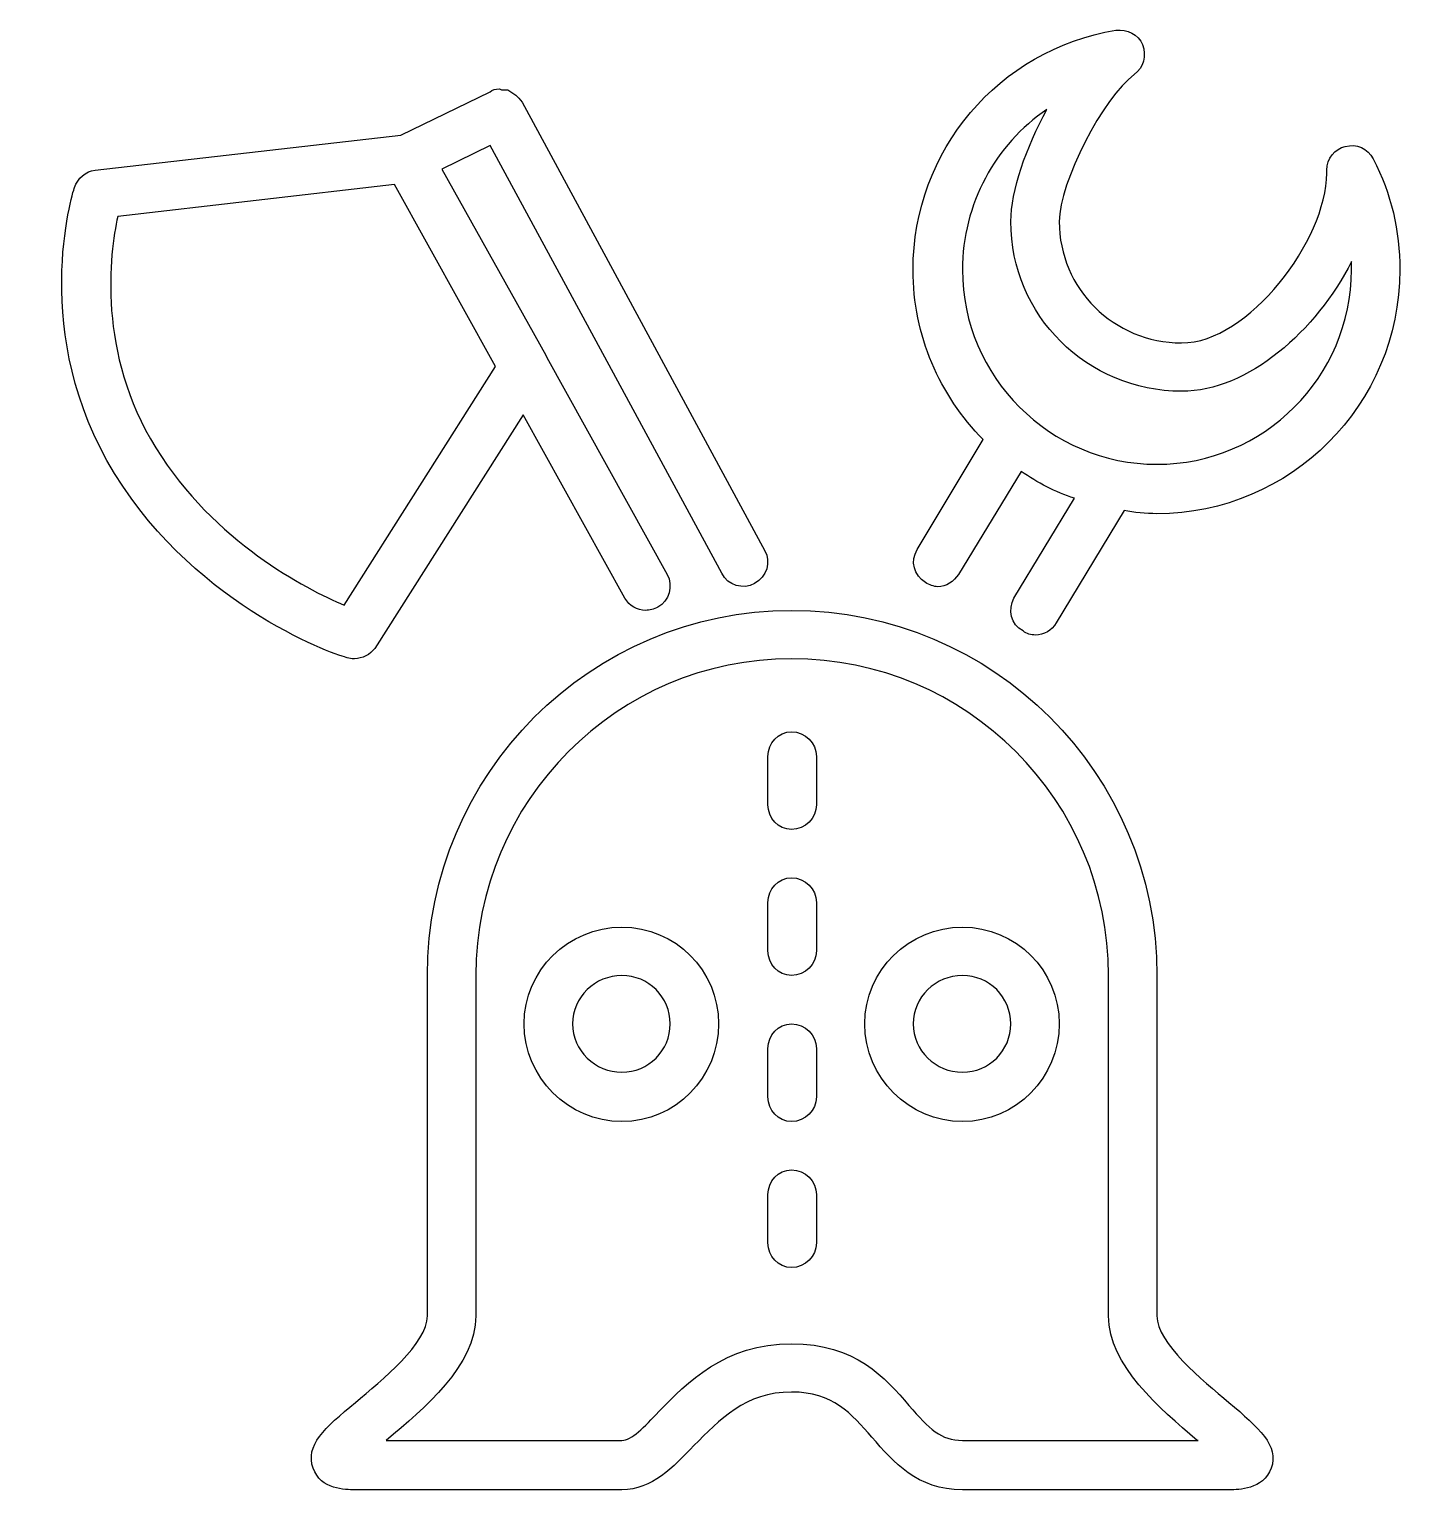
# Model space of a CAD drawing. Header units: centimetres. Extents: x -10.1 to 9.6, y -10.5 to 10.5.
import ezdxf

# ---------------------------------------------------------------- set-up
doc = ezdxf.new("R2010")
doc.units = ezdxf.units.CM
doc.header["$MEASUREMENT"] = 0
doc.layers.add('Layer 1', color=7, linetype='Continuous')

msp = doc.modelspace()

# ---------------------------------------------------------------- linework, layer by layer
at = {"layer": 'Layer 1'}
for points, knots in [([(9.20906, 8.62268), (9.13543, 8.77037), (8.97313, 8.844), (8.81084, 8.79958), (8.81084, 8.79958), (8.66336, 8.77037), (8.5453, 8.62268), (8.5453, 8.46017), (8.5453, 8.46017), (8.5453, 8.46017), (8.5453, 8.41614), (8.5453, 8.41614), (8.5453, 8.41614), (8.5453, 7.45718), (7.42408, 5.98158), (6.46493, 5.98158), (6.46493, 5.98158), (5.49118, 5.98158), (4.70934, 6.76361), (4.70934, 7.72256), (4.70934, 7.72256), (4.70934, 8.28326), (5.34371, 9.50794), (5.78633, 9.83253), (5.78633, 9.83253), (5.91902, 9.9358), (5.96326, 10.09788), (5.90441, 10.26036), (5.90441, 10.26036), (5.84538, 10.40805), (5.68309, 10.48168), (5.52058, 10.46687), (5.52058, 10.46687), (3.83884, 10.18673), (2.61416, 8.7407), (2.61416, 7.02935), (2.61416, 7.02935), (2.61416, 6.08481), (2.99778, 5.22912), (3.61751, 4.59479), (3.61751, 4.59479), (3.61751, 4.59479), (2.67321, 3.01631), (2.67321, 3.01631), (2.67321, 3.01631), (2.56994, 2.85383), (2.62897, 2.6473), (2.79127, 2.54406), (2.79127, 2.54406), (2.8503, 2.51443), (2.90933, 2.48522), (2.96836, 2.48522), (2.96836, 2.48522), (3.08644, 2.48522), (3.20429, 2.55885), (3.26332, 2.66212), (3.26332, 2.66212), (3.26332, 2.66212), (4.16343, 4.13733), (4.16343, 4.13733), (4.16343, 4.13733), (4.39936, 3.97525), (4.65029, 3.84237), (4.93067, 3.75392), (4.93067, 3.75392), (4.93067, 3.75392), (4.06019, 2.32274), (4.06019, 2.32274), (4.06019, 2.32274), (3.97153, 2.16063), (4.01574, 1.93931), (4.19288, 1.85046), (4.19288, 1.85046), (4.23709, 1.80643), (4.31094, 1.79162), (4.36997, 1.79162), (4.36997, 1.79162), (4.48803, 1.79162), (4.60611, 1.85046), (4.66493, 1.96855), (4.66493, 1.96855), (4.66493, 1.96855), (5.63868, 3.57703), (5.63868, 3.57703), (5.63868, 3.57703), (5.78634, 3.54742), (5.94864, 3.53261), (6.11093, 3.53261), (6.11093, 3.53261), (8.02882, 3.53261), (9.5929, 5.0963), (9.5929, 7.02937), (9.5929, 7.02937), (9.59289, 7.59009), (9.47483, 8.12119), (9.20906, 8.62268)], [0, 0, 0, 0, 0.04, 0.04, 0.04, 0.04, 0.08, 0.08, 0.08, 0.08, 0.12, 0.12, 0.12, 0.12, 0.16, 0.16, 0.16, 0.16, 0.2, 0.2, 0.2, 0.2, 0.24, 0.24, 0.24, 0.24, 0.28, 0.28, 0.28, 0.28, 0.32, 0.32, 0.32, 0.32, 0.36, 0.36, 0.36, 0.36, 0.4, 0.4, 0.4, 0.4, 0.44, 0.44, 0.44, 0.44, 0.48, 0.48, 0.48, 0.48, 0.52, 0.52, 0.52, 0.52, 0.56, 0.56, 0.56, 0.56, 0.6, 0.6, 0.6, 0.6, 0.64, 0.64, 0.64, 0.64, 0.68, 0.68, 0.68, 0.68, 0.72, 0.72, 0.72, 0.72, 0.76, 0.76, 0.76, 0.76, 0.8, 0.8, 0.8, 0.8, 0.84, 0.84, 0.84, 0.84, 0.88, 0.88, 0.88, 0.88, 0.92, 0.92, 0.92, 0.92, 1, 1, 1, 1]), ([(-5.39705, 1.45228), (-5.27899, 1.45228), (-5.17575, 1.51149), (-5.10212, 1.59997), (-5.10212, 1.59997), (-5.10212, 1.59997), (-2.97752, 4.94904), (-2.97752, 4.94904), (-2.97752, 4.94904), (-2.97752, 4.94904), (-1.51691, 2.32279), (-1.51691, 2.32279), (-1.51691, 2.32279), (-1.45788, 2.20471), (-1.33982, 2.14589), (-1.22174, 2.14589), (-1.22174, 2.14589), (-1.16271, 2.14589), (-1.10368, 2.16068), (-1.04465, 2.18989), (-1.04465, 2.18989), (-0.88235, 2.27834), (-0.82333, 2.49966), (-0.91196, 2.66217), (-0.91196, 2.66217), (-0.91196, 2.66217), (-2.63813, 5.7751), (-2.63813, 5.7751), (-2.63813, 5.7751), (-2.63813, 5.7751), (-2.65295, 5.80471), (-2.65295, 5.80471), (-2.65295, 5.80471), (-2.65295, 5.80471), (-4.14298, 8.47499), (-4.14298, 8.47499), (-4.14298, 8.47499), (-4.14298, 8.47499), (-3.44959, 8.8144), (-3.44959, 8.8144), (-3.44959, 8.8144), (-3.44959, 8.8144), (-0.12994, 2.67697), (-0.12994, 2.67697), (-0.12994, 2.67697), (-0.04146, 2.49967), (0.17983, 2.44083), (0.34213, 2.52928), (0.34213, 2.52928), (0.51924, 2.63252), (0.57827, 2.83905), (0.48982, 3.00153), (0.48982, 3.00153), (0.48982, 3.00153), (-2.99212, 9.43434), (-2.99212, 9.43434), (-2.99212, 9.43434), (-2.99212, 9.43434), (-3.03657, 9.49318), (-3.03657, 9.49318), (-3.03657, 9.49318), (-3.03657, 9.49318), (-3.08078, 9.5376), (-3.08078, 9.5376), (-3.08078, 9.5376), (-3.08078, 9.5376), (-3.15463, 9.58163), (-3.15463, 9.58163), (-3.15463, 9.58163), (-3.15463, 9.58163), (-3.19866, 9.61124), (-3.19866, 9.61124), (-3.19866, 9.61124), (-3.22827, 9.61124), (-3.25787, 9.61124), (-3.28732, 9.61124), (-3.28732, 9.61124), (-3.28732, 9.61124), (-3.31672, 9.62606), (-3.31672, 9.62606), (-3.31672, 9.62606), (-3.37575, 9.62606), (-3.41999, 9.61124), (-3.44959, 9.58164), (-3.44959, 9.58164), (-3.44959, 9.58164), (-4.73311, 8.96209), (-4.73311, 8.96209), (-4.73311, 8.96209), (-4.73311, 8.96209), (-9.11513, 8.46017), (-9.11513, 8.46017), (-9.11513, 8.46017), (-9.24782, 8.44578), (-9.36588, 8.34251), (-9.41009, 8.20964), (-9.41009, 8.20964), (-9.43972, 8.13561), (-10.05925, 6.09967), (-8.83478, 4.10815), (-8.83478, 4.10815), (-7.62489, 2.14587), (-5.58877, 1.4819), (-5.50032, 1.46708), (-5.50032, 1.46708), (-5.4709, 1.45228), (-5.44129, 1.45228), (-5.39705, 1.45228)], [0, 0, 0, 0, 0.03571429, 0.03571429, 0.03571429, 0.03571429, 0.07142857, 0.07142857, 0.07142857, 0.07142857, 0.10714286, 0.10714286, 0.10714286, 0.10714286, 0.14285714, 0.14285714, 0.14285714, 0.14285714, 0.17857143, 0.17857143, 0.17857143, 0.17857143, 0.21428571, 0.21428571, 0.21428571, 0.21428571, 0.25, 0.25, 0.25, 0.25, 0.28571429, 0.28571429, 0.28571429, 0.28571429, 0.32142857, 0.32142857, 0.32142857, 0.32142857, 0.35714286, 0.35714286, 0.35714286, 0.35714286, 0.39285714, 0.39285714, 0.39285714, 0.39285714, 0.42857143, 0.42857143, 0.42857143, 0.42857143, 0.46428571, 0.46428571, 0.46428571, 0.46428571, 0.5, 0.5, 0.5, 0.5, 0.53571429, 0.53571429, 0.53571429, 0.53571429, 0.57142857, 0.57142857, 0.57142857, 0.57142857, 0.60714286, 0.60714286, 0.60714286, 0.60714286, 0.64285714, 0.64285714, 0.64285714, 0.64285714, 0.67857143, 0.67857143, 0.67857143, 0.67857143, 0.71428571, 0.71428571, 0.71428571, 0.71428571, 0.75, 0.75, 0.75, 0.75, 0.78571429, 0.78571429, 0.78571429, 0.78571429, 0.82142857, 0.82142857, 0.82142857, 0.82142857, 0.85714286, 0.85714286, 0.85714286, 0.85714286, 0.89285714, 0.89285714, 0.89285714, 0.89285714, 0.92857143, 0.92857143, 0.92857143, 0.92857143, 1, 1, 1, 1]), ([(6.11095, 4.24062), (4.5765, 4.24062), (3.3224, 5.4949), (3.3224, 7.02938), (3.3224, 7.02938), (3.3224, 7.97352), (3.79447, 8.82918), (4.53229, 9.33067), (4.53229, 9.33067), (4.23712, 8.78476), (4.0158, 8.16523), (4.0158, 7.72259), (4.0158, 7.72259), (4.0158, 6.38023), (5.10763, 5.28842), (6.46497, 5.28842), (6.46497, 5.28842), (7.42411, 5.28842), (8.39786, 6.1589), (8.89932, 7.14746), (8.89932, 7.14746), (8.89932, 7.10304), (8.89932, 7.07343), (8.89932, 7.0294), (8.89932, 7.0294), (8.89929, 5.49493), (7.64543, 4.24062), (6.11095, 4.24062)], [0, 0, 0, 0, 0.125, 0.125, 0.125, 0.125, 0.25, 0.25, 0.25, 0.25, 0.375, 0.375, 0.375, 0.375, 0.5, 0.5, 0.5, 0.5, 0.625, 0.625, 0.625, 0.625, 0.75, 0.75, 0.75, 0.75, 1, 1, 1, 1]), ([(-8.24466, 4.47676), (-9.08553, 5.83434), (-8.90842, 7.26552), (-8.79055, 7.79662), (-8.79055, 7.79662), (-8.79055, 7.79662), (-4.82175, 8.25366), (-4.82175, 8.25366), (-4.82175, 8.25366), (-4.82175, 8.25366), (-3.37575, 5.6422), (-3.37575, 5.6422), (-3.37575, 5.6422), (-3.37575, 5.6422), (-5.54457, 2.2195), (-5.54457, 2.2195), (-5.54457, 2.2195), (-6.09047, 2.45564), (-7.4036, 3.11961), (-8.24466, 4.47676)], [0, 0, 0, 0, 0.16666667, 0.16666667, 0.16666667, 0.16666667, 0.33333333, 0.33333333, 0.33333333, 0.33333333, 0.5, 0.5, 0.5, 0.5, 0.66666667, 0.66666667, 0.66666667, 0.66666667, 1, 1, 1, 1]), ([(7.14372, -9.21487), (6.76013, -8.9047), (6.11095, -8.35881), (6.11095, -7.9754), (6.11095, -7.9754), (6.11095, -7.9754), (6.11095, -3.09188), (6.11095, -3.09188), (6.11095, -3.09188), (6.11095, -0.20025), (3.76505, 2.14589), (0.87323, 2.14589), (0.87323, 2.14589), (-2.00377, 2.14589), (-4.34967, -0.20025), (-4.34967, -3.09188), (-4.34967, -3.09188), (-4.34967, -3.09188), (-4.34967, -7.9754), (-4.34967, -7.9754), (-4.34967, -7.9754), (-4.34967, -8.35878), (-4.99883, -8.9047), (-5.38223, -9.21487), (-5.38223, -9.21487), (-5.82488, -9.58349), (-6.10523, -9.83442), (-5.98717, -10.15901), (-5.98717, -10.15901), (-5.8839, -10.46881), (-5.5151, -10.46881), (-5.39702, -10.46881), (-5.39702, -10.46881), (-5.39702, -10.46881), (-1.56109, -10.46881), (-1.56109, -10.46881), (-1.56109, -10.46881), (-1.13326, -10.46881), (-0.82327, -10.14422), (-0.52832, -9.83442), (-0.52832, -9.83442), (-0.15954, -9.46546), (0.20929, -9.06718), (0.87326, -9.06718), (0.87326, -9.06718), (1.4636, -9.06718), (1.72895, -9.37698), (2.02409, -9.71634), (2.02409, -9.71634), (2.33408, -10.07059), (2.67327, -10.46879), (3.32243, -10.46879), (3.32243, -10.46879), (3.32243, -10.46879), (7.15835, -10.46878), (7.15835, -10.46878), (7.15835, -10.46878), (7.27641, -10.46878), (7.6306, -10.46878), (7.74869, -10.15898), (7.74869, -10.15898), (7.86672, -9.83442), (7.57158, -9.58349), (7.14372, -9.21487)], [0, 0, 0, 0, 0.05882353, 0.05882353, 0.05882353, 0.05882353, 0.11764706, 0.11764706, 0.11764706, 0.11764706, 0.17647059, 0.17647059, 0.17647059, 0.17647059, 0.23529412, 0.23529412, 0.23529412, 0.23529412, 0.29411765, 0.29411765, 0.29411765, 0.29411765, 0.35294118, 0.35294118, 0.35294118, 0.35294118, 0.41176471, 0.41176471, 0.41176471, 0.41176471, 0.47058824, 0.47058824, 0.47058824, 0.47058824, 0.52941176, 0.52941176, 0.52941176, 0.52941176, 0.58823529, 0.58823529, 0.58823529, 0.58823529, 0.64705882, 0.64705882, 0.64705882, 0.64705882, 0.70588235, 0.70588235, 0.70588235, 0.70588235, 0.76470588, 0.76470588, 0.76470588, 0.76470588, 0.82352941, 0.82352941, 0.82352941, 0.82352941, 0.88235294, 0.88235294, 0.88235294, 0.88235294, 1, 1, 1, 1]), ([(3.3224, -9.76078), (3.01263, -9.76078), (2.85033, -9.5983), (2.55516, -9.25889), (2.55516, -9.25889), (2.21599, -8.86067), (1.78813, -8.37362), (0.87323, -8.37362), (0.87323, -8.37362), (-0.0857, -8.37362), (-0.63161, -8.9343), (-1.02984, -9.34737), (-1.02984, -9.34737), (-1.23656, -9.56869), (-1.42828, -9.76078), (-1.56112, -9.76078), (-1.56112, -9.76078), (-1.56112, -9.76078), (-4.93961, -9.76078), (-4.93961, -9.76078), (-4.93961, -9.76078), (-4.93961, -9.76078), (-4.93961, -9.76078), (-4.93961, -9.76078), (-4.93961, -9.76078), (-4.3937, -9.30334), (-3.65609, -8.68337), (-3.65609, -7.9754), (-3.65609, -7.9754), (-3.65609, -7.9754), (-3.65609, -3.09188), (-3.65609, -3.09188), (-3.65609, -3.09188), (-3.65609, -0.58366), (-1.62015, 1.45229), (0.87326, 1.45229), (0.87326, 1.45229), (3.38146, 1.45229), (5.4174, -0.58365), (5.4174, -3.09188), (5.4174, -3.09188), (5.4174, -3.09188), (5.4174, -7.9754), (5.4174, -7.9754), (5.4174, -7.9754), (5.4174, -8.68337), (6.15522, -9.30332), (6.68632, -9.76078), (6.68632, -9.76078), (6.68632, -9.76078), (6.70113, -9.76078), (6.70113, -9.76078), (6.70113, -9.76078), (6.70113, -9.76078), (3.3224, -9.76078), (3.3224, -9.76078)], [0, 0, 0, 0, 0.06666667, 0.06666667, 0.06666667, 0.06666667, 0.13333333, 0.13333333, 0.13333333, 0.13333333, 0.2, 0.2, 0.2, 0.2, 0.26666667, 0.26666667, 0.26666667, 0.26666667, 0.33333333, 0.33333333, 0.33333333, 0.33333333, 0.4, 0.4, 0.4, 0.4, 0.46666667, 0.46666667, 0.46666667, 0.46666667, 0.53333333, 0.53333333, 0.53333333, 0.53333333, 0.6, 0.6, 0.6, 0.6, 0.66666667, 0.66666667, 0.66666667, 0.66666667, 0.73333333, 0.73333333, 0.73333333, 0.73333333, 0.8, 0.8, 0.8, 0.8, 0.86666667, 0.86666667, 0.86666667, 0.86666667, 1, 1, 1, 1]), ([(0.87323, 0.40491), (0.68154, 0.40491), (0.53385, 0.24238), (0.53385, 0.05069), (0.53385, 0.05069), (0.53385, 0.05069), (0.53385, -0.64289), (0.53385, -0.64289), (0.53385, -0.64289), (0.53385, -0.83461), (0.68154, -0.99672), (0.87323, -0.99672), (0.87323, -0.99672), (1.06513, -0.99672), (1.22743, -0.83461), (1.22743, -0.64289), (1.22743, -0.64289), (1.22743, -0.64289), (1.22743, 0.05069), (1.22743, 0.05069), (1.22743, 0.05069), (1.22743, 0.24237), (1.06513, 0.40491), (0.87323, 0.40491)], [0, 0, 0, 0, 0.14285714, 0.14285714, 0.14285714, 0.14285714, 0.28571429, 0.28571429, 0.28571429, 0.28571429, 0.42857143, 0.42857143, 0.42857143, 0.42857143, 0.57142857, 0.57142857, 0.57142857, 0.57142857, 0.71428571, 0.71428571, 0.71428571, 0.71428571, 1, 1, 1, 1]), ([(0.87323, -1.69028), (0.68154, -1.69028), (0.53385, -1.85239), (0.53385, -2.04448), (0.53385, -2.04448), (0.53385, -2.04448), (0.53385, -2.73766), (0.53385, -2.73766), (0.53385, -2.73766), (0.53385, -2.9298), (0.68154, -3.09191), (0.87323, -3.09191), (0.87323, -3.09191), (1.06513, -3.09191), (1.22743, -2.9298), (1.22743, -2.73766), (1.22743, -2.73766), (1.22743, -2.73766), (1.22743, -2.04448), (1.22743, -2.04448), (1.22743, -2.04448), (1.22743, -1.85239), (1.06513, -1.69028), (0.87323, -1.69028)], [0, 0, 0, 0, 0.14285714, 0.14285714, 0.14285714, 0.14285714, 0.28571429, 0.28571429, 0.28571429, 0.28571429, 0.42857143, 0.42857143, 0.42857143, 0.42857143, 0.57142857, 0.57142857, 0.57142857, 0.57142857, 0.71428571, 0.71428571, 0.71428571, 0.71428571, 1, 1, 1, 1]), ([(-1.56112, -2.39828), (-2.32836, -2.39828), (-2.96272, -3.01825), (-2.96272, -3.78544), (-2.96272, -3.78544), (-2.96272, -4.55268), (-2.32835, -5.18707), (-1.56112, -5.18707), (-1.56112, -5.18707), (-0.79391, -5.18707), (-0.17415, -4.55268), (-0.17415, -3.78544), (-0.17415, -3.78544), (-0.17415, -3.01825), (-0.79391, -2.39828), (-1.56112, -2.39828)], [0, 0, 0, 0, 0.2, 0.2, 0.2, 0.2, 0.4, 0.4, 0.4, 0.4, 0.6, 0.6, 0.6, 0.6, 1, 1, 1, 1]), ([(3.3224, -2.39828), (2.55516, -2.39828), (1.9208, -3.01825), (1.9208, -3.78544), (1.9208, -3.78544), (1.9208, -4.55268), (2.55517, -5.18707), (3.3224, -5.18707), (3.3224, -5.18707), (4.08961, -5.18707), (4.70937, -4.55268), (4.70937, -3.78544), (4.70937, -3.78544), (4.70937, -3.01825), (4.08961, -2.39828), (3.3224, -2.39828)], [0, 0, 0, 0, 0.2, 0.2, 0.2, 0.2, 0.4, 0.4, 0.4, 0.4, 0.6, 0.6, 0.6, 0.6, 1, 1, 1, 1]), ([(-1.56112, -4.47862), (-1.94474, -4.47862), (-2.26933, -4.16887), (-2.26933, -3.78544), (-2.26933, -3.78544), (-2.26933, -3.40164), (-1.94474, -3.09189), (-1.56112, -3.09189), (-1.56112, -3.09189), (-1.17753, -3.09189), (-0.86775, -3.40164), (-0.86775, -3.78544), (-0.86775, -3.78544), (-0.86775, -4.16887), (-1.17753, -4.47862), (-1.56112, -4.47862)], [0, 0, 0, 0, 0.2, 0.2, 0.2, 0.2, 0.4, 0.4, 0.4, 0.4, 0.6, 0.6, 0.6, 0.6, 1, 1, 1, 1]), ([(3.3224, -4.47862), (2.93878, -4.47862), (2.61419, -4.16887), (2.61419, -3.78544), (2.61419, -3.78544), (2.61419, -3.40164), (2.93878, -3.09189), (3.3224, -3.09189), (3.3224, -3.09189), (3.70602, -3.09189), (4.01577, -3.40164), (4.01577, -3.78544), (4.01577, -3.78544), (4.01577, -4.16887), (3.70602, -4.47862), (3.3224, -4.47862)], [0, 0, 0, 0, 0.2, 0.2, 0.2, 0.2, 0.4, 0.4, 0.4, 0.4, 0.6, 0.6, 0.6, 0.6, 1, 1, 1, 1]), ([(0.87323, -3.78543), (0.68154, -3.78543), (0.53385, -3.94754), (0.53385, -4.13926), (0.53385, -4.13926), (0.53385, -4.13926), (0.53385, -4.83281), (0.53385, -4.83281), (0.53385, -4.83281), (0.53385, -5.02453), (0.68154, -5.18706), (0.87323, -5.18706), (0.87323, -5.18706), (1.06513, -5.18706), (1.22743, -5.02453), (1.22743, -4.83281), (1.22743, -4.83281), (1.22743, -4.83281), (1.22743, -4.13926), (1.22743, -4.13926), (1.22743, -4.13926), (1.22743, -3.94754), (1.06513, -3.78543), (0.87323, -3.78543)], [0, 0, 0, 0, 0.14285714, 0.14285714, 0.14285714, 0.14285714, 0.28571429, 0.28571429, 0.28571429, 0.28571429, 0.42857143, 0.42857143, 0.42857143, 0.42857143, 0.57142857, 0.57142857, 0.57142857, 0.57142857, 0.71428571, 0.71428571, 0.71428571, 0.71428571, 1, 1, 1, 1]), ([(0.87323, -5.88025), (0.68154, -5.88025), (0.53385, -6.04273), (0.53385, -6.23445), (0.53385, -6.23445), (0.53385, -6.23445), (0.53385, -6.928), (0.53385, -6.928), (0.53385, -6.928), (0.53385, -7.11972), (0.68154, -7.28183), (0.87323, -7.28183), (0.87323, -7.28183), (1.06513, -7.28183), (1.22743, -7.11972), (1.22743, -6.928), (1.22743, -6.928), (1.22743, -6.928), (1.22743, -6.23445), (1.22743, -6.23445), (1.22743, -6.23445), (1.22743, -6.04273), (1.06513, -5.88025), (0.87323, -5.88025)], [0, 0, 0, 0, 0.14285714, 0.14285714, 0.14285714, 0.14285714, 0.28571429, 0.28571429, 0.28571429, 0.28571429, 0.42857143, 0.42857143, 0.42857143, 0.42857143, 0.57142857, 0.57142857, 0.57142857, 0.57142857, 0.71428571, 0.71428571, 0.71428571, 0.71428571, 1, 1, 1, 1])]:
    msp.add_open_spline(points, degree=3, knots=knots, dxfattribs=at)

doc.saveas('drawing.dxf')
